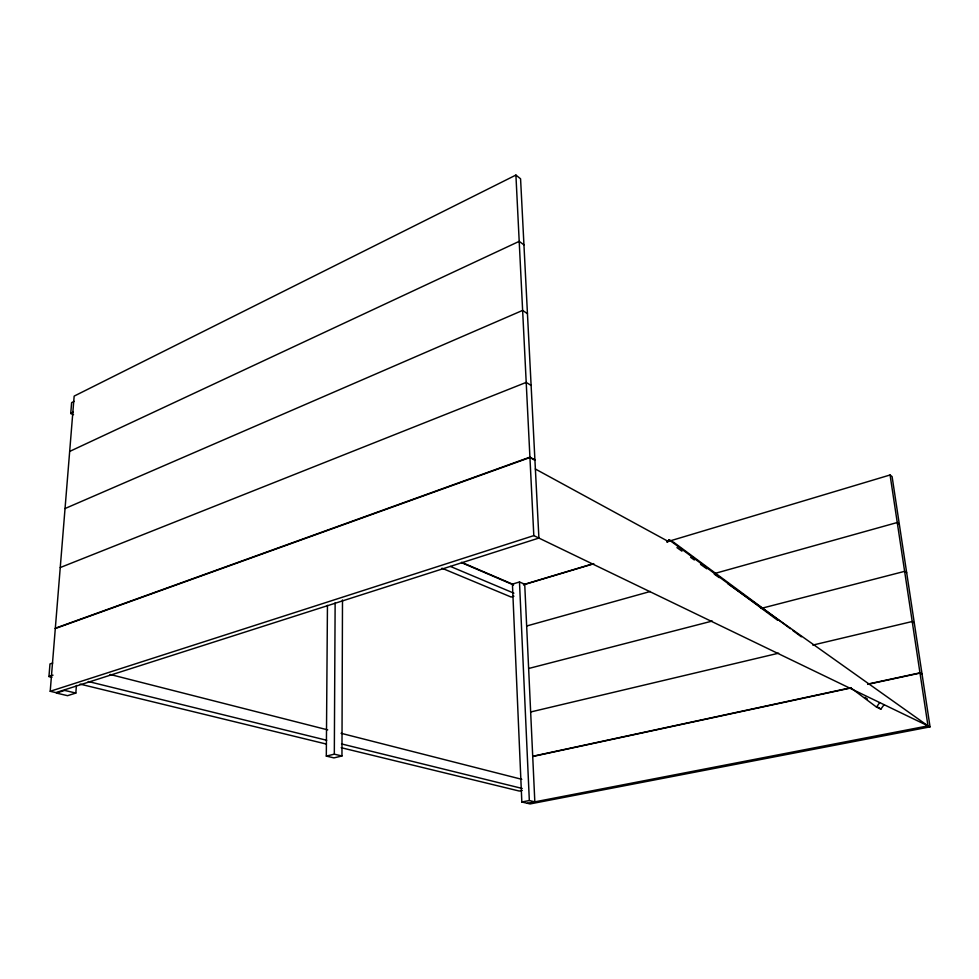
<?xml version="1.0" encoding="UTF-8"?>
<svg xmlns="http://www.w3.org/2000/svg" width="979" height="979" viewBox="0 0 979 979"><rect width="100%" height="100%" fill="white"/><g stroke="black" fill="none" stroke-linecap="round" stroke-linejoin="round"><path stroke-width="1.47" d="M327.451 605.352L326.313 756.094L333.961 757.893L341.952 755.984L342.491 599.98M326.313 756.094L334.316 754.173L335.136 602.905M75.836 693.059L64.663 690.415L56.39 693.059L67.551 695.677L75.836 693.059L76.399 685.447M50.21 691.284L74.159 396.103L515.909 175.07L520.571 178.802L538.903 538.058L55.852 692.606L50.21 691.284L533.812 535.611L930.05 726.871L892.102 476.614L890.07 474.986L666.65 541.925M51.911 677.26L48.95 676.538L49.978 663.97L52.695 663.052M73.547 414.668L70.733 413.493L71.614 402.638L74.171 401.366M667.494 541.999L669.012 539.759L673.87 542.415L790.334 628.665M852.036 688.751L876.499 707.083L879.668 702.677M876.499 707.083L880.855 709.151L884.013 704.77M70.733 413.493L73.29 412.232M69.668 451.429L519.2 241.348L523.936 244.872M65.03 508.542L522.627 310.404L527.448 313.684M60.245 567.551L526.2 382.397L531.107 385.432M55.326 628.224L529.92 457.144L534.913 459.897M55.301 628.542L529.933 457.523L534.938 460.289M48.95 676.538L53.025 675.18M521.831 801.997L529.333 800.541L534.828 801.85L524.72 584.243L519.482 581.979L512.433 584.108L521.831 801.997L530.092 803.93L930.05 726.871M523.52 584.61L593.592 563.598M523.532 584.806L593.629 563.806M513.914 596.199L511.111 597.031L441.957 568.212M526.886 625.936L650.337 591.463M715.013 573.4L897.254 522.517L899.297 524.034M528.819 668.449L712.284 621.041M761.111 608.424L904.633 571.344L906.676 572.739M530.777 711.953L778.635 653.189M812.778 645.1L912.208 621.518L914.276 622.791M532.796 756.253L851.204 687.65M867.651 684.113L919.966 672.842L922.034 673.98M532.809 756.486L851.24 687.907M867.688 684.37L920.003 673.099L922.071 674.237M522.211 790.445L519.249 791.044L341.218 747.699M527.351 803.294L927.982 725.88L890.07 474.986M334.316 754.173L341.952 755.984M80.107 684.113L326.386 744.077M88.22 681.494L326.692 740.271M341.5 743.918L522.211 788.462M109.966 674.421L327.732 729.881M341.071 733.283L521.795 779.321M450.462 566.462L513.889 593.176M461.55 562.276L513.473 584.549M461.537 562.656L513.534 584.94M535.329 469.002L668.253 541.448M676.954 547.628L681.922 551.153M690.623 557.332L694.356 559.976M700.572 564.393L706.777 568.799M714.242 574.098L719.21 577.622M727.911 583.802L927.982 725.88M792.782 630.476L801.36 636.827M669.012 539.759L777.767 620.368M864.995 697.268L867.431 699.104M878.408 707.315L880.855 709.151M515.909 175.07L533.812 535.611M519.482 581.979L529.333 800.541"/></g></svg>
